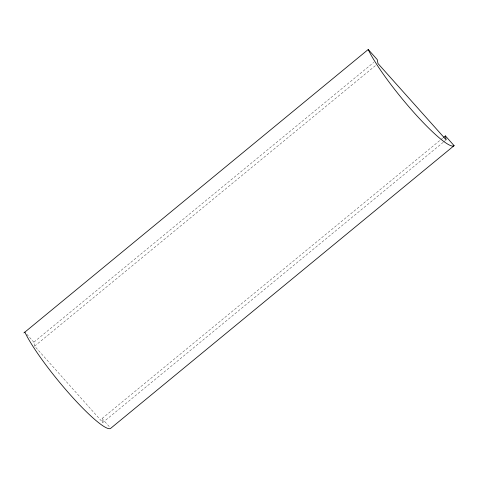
<?xml version="1.0" encoding="UTF-8"?>
<svg xmlns="http://www.w3.org/2000/svg" width="478" height="478" viewBox="0 0 478 478"><rect width="100%" height="100%" fill="white"/><g stroke="black" fill="none" stroke-linecap="round" stroke-linejoin="round"><path stroke-width="0.36" stroke-dasharray="2.39 1.79" d="M443.285 142.253L102.818 422.504L34.625 346.15L33.86 342.176L373.748 62.403M34.625 346.15L376.24 64.954M102.818 422.504L102.053 418.531L440.214 140.179M440.788 139.701L443.094 137.807M443.859 141.781L445.586 140.359M26.768 334.236L33.86 342.176M102.053 418.531L109.785 427.189"/><path stroke-width="0.72" d="M23.9 332.921L368.221 49.497L377.208 59.559L377.973 63.526L446.165 139.881L445.4 135.907L443.668 137.335M445.4 135.907L454.1 145.653L110.753 428.276A69.041 10.229 50.5 0 1 70.72 395.294A69.041 10.229 50.5 0 1 24.874 332.12M454.1 145.653A69.041 10.229 50.5 0 1 414.067 112.671A69.041 10.229 50.5 0 1 368.221 49.497"/></g></svg>
